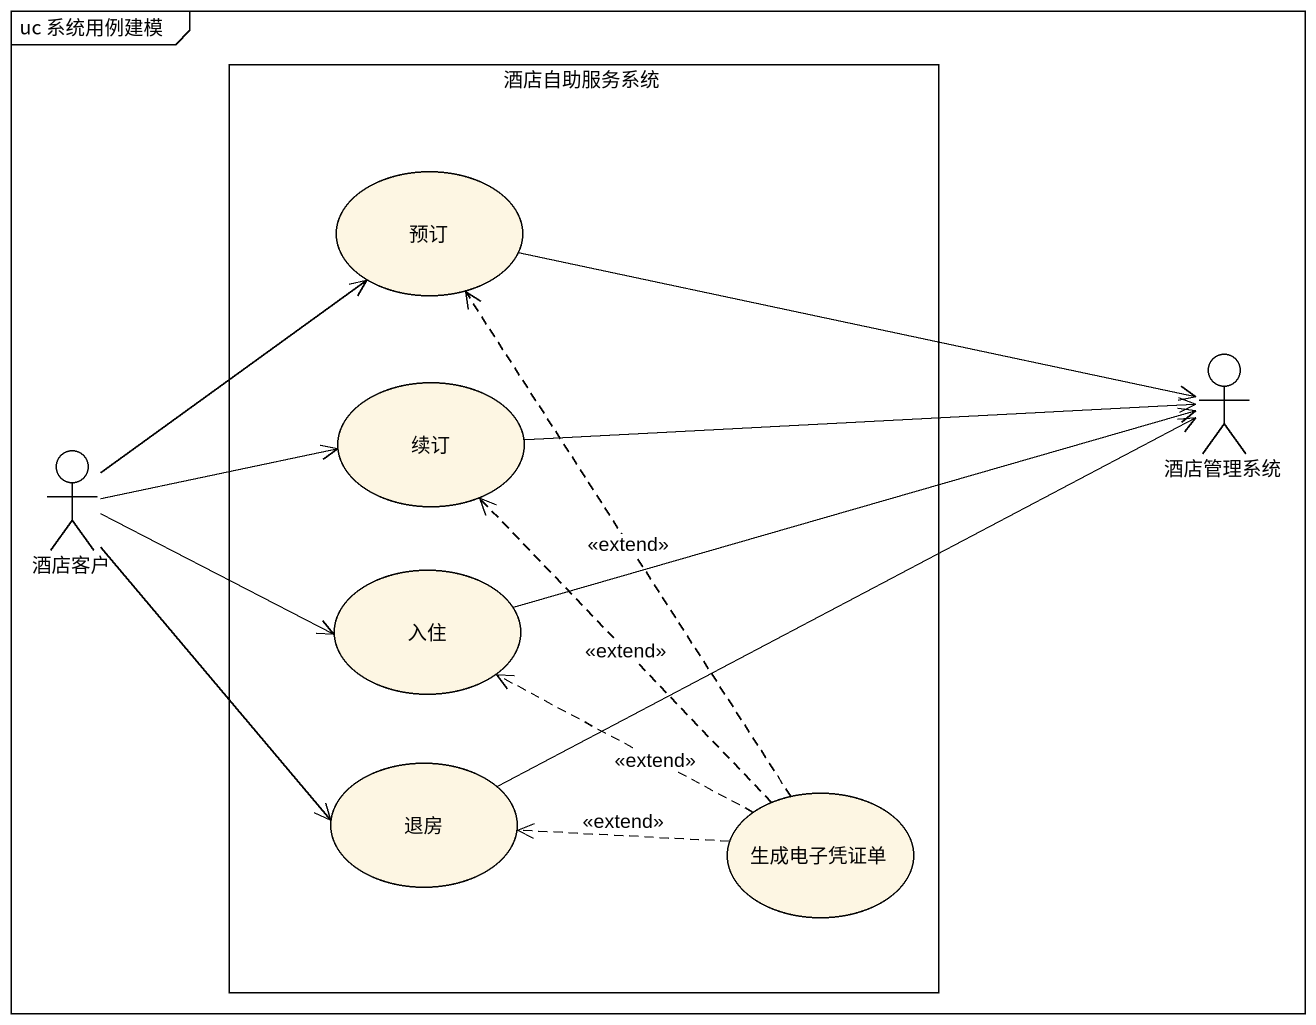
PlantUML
@startuml
mainframe uc 系统用例建模
rectangle 酒店自助服务系统 {
  usecase 预订
  usecase 续订
  usecase 入住
  usecase 退房
  usecase 生成电子凭证单
}
actor 酒店管理系统
actor 酒店客户
预订 -right-> 酒店管理系统
酒店管理系统 <-left- 续订
酒店管理系统 <-left- 入住
酒店管理系统 <-left- 退房
酒店客户 -up-> 预订
酒店客户 -right-> 续订
酒店客户 -right-> 入住
酒店客户 --> 退房
生成电子凭证单 .up.> 预订 : <<extend>>
生成电子凭证单 .up.> 续订 : <<extend>>
生成电子凭证单 .left.> 入住 : <<extend>>
生成电子凭证单 .left.> 退房 : <<extend>>
@enduml
